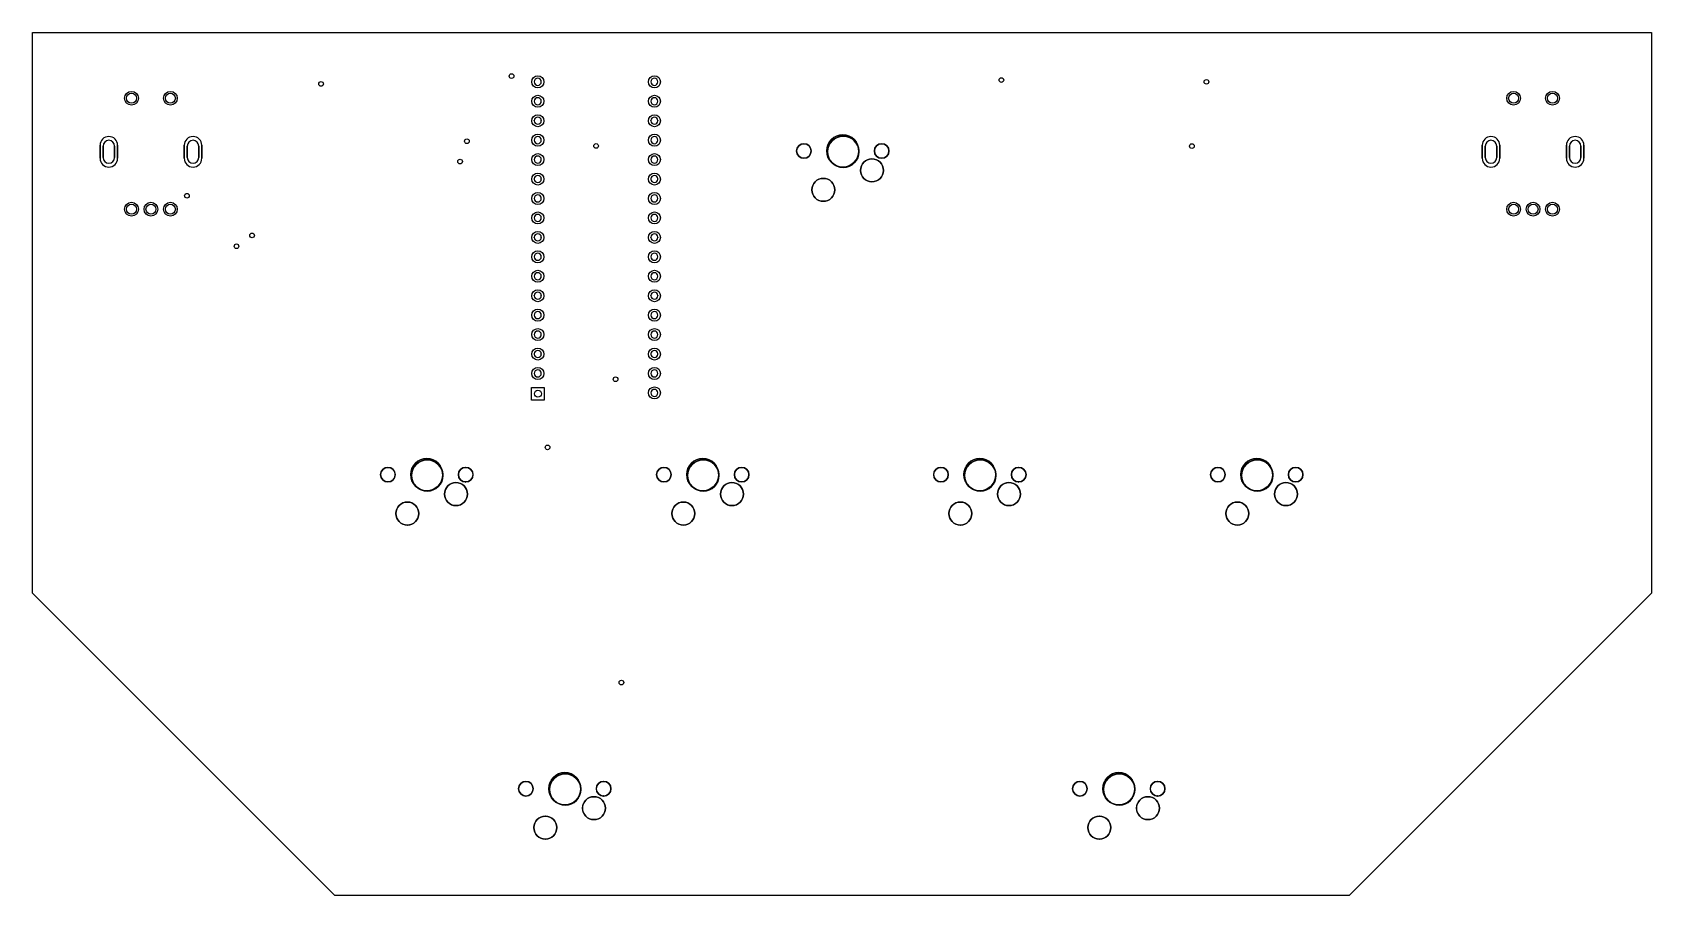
# Model space of a CAD drawing. Header units: millimetres. Extents: x 1 to 212, y 1 to 113.
import ezdxf

# ---------------------------------------------------------------- set-up
doc = ezdxf.new("R2010")
doc.units = ezdxf.units.MM

msp = doc.modelspace()

# ---------------------------------------------------------------- linework, layer by layer
for points in [[(212.09, 113.39), (212.09, 40.11), (172.59, 0.61), (40.01, 0.61), (0.51, 40.11), (0.51, 113.39), (212.09, 113.39)], [(66.09, 106.93), (66.09, 106.94)], [(67.01, 106.93), (67.01, 106.94)], [(81.33, 106.93), (81.33, 106.94)], [(82.25, 106.93), (82.25, 106.94)], [(66.09, 104.39), (66.09, 104.4)], [(67.01, 104.39), (67.01, 104.4)], [(81.33, 104.39), (81.33, 104.4)], [(82.25, 104.39), (82.25, 104.4)], [(66.09, 101.85), (66.09, 101.86)], [(67.01, 101.85), (67.01, 101.86)], [(81.33, 101.85), (81.33, 101.86)], [(82.25, 101.85), (82.25, 101.86)], [(106.4, 99.99), (106.4, 99.99)], [(106.4, 99.99), (106.4, 99.99)], [(106.46, 99.84), (106.45, 99.84)], [(9.35, 98.64), (9.35, 96.94)], [(9.75, 98.54), (9.75, 97.04)], [(11.25, 98.54), (11.25, 97.04)], [(11.65, 98.64), (11.65, 96.94)], [(20.35, 98.64), (20.35, 96.94)], [(20.75, 98.54), (20.75, 97.04)], [(22.25, 98.54), (22.25, 97.04)], [(22.65, 98.64), (22.65, 96.94)], [(66.09, 99.31), (66.09, 99.32)], [(67.01, 99.31), (67.01, 99.32)], [(81.33, 99.31), (81.33, 99.32)], [(82.25, 99.31), (82.25, 99.32)], [(101.32, 98.85), (101.32, 98.85)], [(111.48, 98.85), (111.48, 98.85)], [(189.95, 98.64), (189.95, 96.94)], [(190.35, 98.54), (190.35, 97.04)], [(191.85, 98.54), (191.85, 97.04)], [(192.25, 98.64), (192.25, 96.94)], [(200.95, 98.64), (200.95, 96.94)], [(201.35, 98.54), (201.35, 97.04)], [(202.85, 98.54), (202.85, 97.04)], [(203.25, 98.64), (203.25, 96.94)], [(66.09, 96.77), (66.09, 96.78)], [(67.01, 96.77), (67.01, 96.78)], [(81.33, 96.77), (81.33, 96.78)], [(82.25, 96.77), (82.25, 96.78)], [(101.32, 96.94), (101.32, 96.94)], [(106.4, 95.8), (106.4, 95.8)], [(106.4, 95.8), (106.4, 95.8)], [(106.46, 95.74), (106.45, 95.74)], [(110.21, 96.86), (110.21, 96.86)], [(111.48, 96.94), (111.48, 96.94)], [(66.09, 94.23), (66.09, 94.24)], [(67.01, 94.23), (67.01, 94.24)], [(81.33, 94.23), (81.33, 94.24)], [(82.25, 94.23), (82.25, 94.24)], [(103.86, 94.32), (103.86, 94.32)], [(110.21, 93.86), (110.21, 93.86)], [(66.09, 91.69), (66.09, 91.7)], [(67.01, 91.69), (67.01, 91.7)], [(81.33, 91.69), (81.33, 91.7)], [(82.25, 91.69), (82.25, 91.7)], [(103.86, 91.32), (103.86, 91.32)], [(66.09, 89.15), (66.09, 89.16)], [(67.01, 89.15), (67.01, 89.16)], [(81.33, 89.15), (81.33, 89.16)], [(82.25, 89.15), (82.25, 89.16)], [(66.09, 86.61), (66.09, 86.62)], [(67.01, 86.61), (67.01, 86.62)], [(81.33, 86.61), (81.33, 86.62)], [(82.25, 86.61), (82.25, 86.62)], [(66.09, 84.07), (66.09, 84.08)], [(67.01, 84.07), (67.01, 84.08)], [(81.33, 84.07), (81.33, 84.08)], [(82.25, 84.07), (82.25, 84.08)], [(66.09, 81.53), (66.09, 81.54)], [(67.01, 81.53), (67.01, 81.54)], [(81.33, 81.53), (81.33, 81.54)], [(82.25, 81.53), (82.25, 81.54)], [(66.09, 78.99), (66.09, 79)], [(67.01, 78.99), (67.01, 79)], [(81.33, 78.99), (81.33, 79)], [(82.25, 78.99), (82.25, 79)], [(66.09, 76.45), (66.09, 76.46)], [(67.01, 76.45), (67.01, 76.46)], [(81.33, 76.45), (81.33, 76.46)], [(82.25, 76.45), (82.25, 76.46)], [(66.09, 73.91), (66.09, 73.92)], [(67.01, 73.91), (67.01, 73.92)], [(81.33, 73.91), (81.33, 73.92)], [(82.25, 73.91), (82.25, 73.92)], [(66.09, 71.37), (66.09, 71.38)], [(67.01, 71.37), (67.01, 71.38)], [(81.33, 71.37), (81.33, 71.38)], [(82.25, 71.37), (82.25, 71.38)], [(66.09, 68.83), (66.09, 68.84)], [(67.01, 68.83), (67.01, 68.84)], [(81.33, 68.83), (81.33, 68.84)], [(82.25, 68.83), (82.25, 68.84)], [(65.74, 67.01), (67.39, 67.01), (67.39, 65.36), (65.74, 65.36)], [(81.33, 66.29), (81.33, 66.3)], [(82.25, 66.29), (82.25, 66.3)], [(52.05, 57.7), (52.04, 57.7)], [(52.1, 57.55), (52.1, 57.55)], [(88.11, 57.7), (88.11, 57.7)], [(88.17, 57.55), (88.17, 57.55)], [(124.31, 57.7), (124.3, 57.7)], [(124.37, 57.55), (124.36, 57.55)], [(160.5, 57.7), (160.5, 57.7)], [(160.56, 57.55), (160.56, 57.55)], [(46.97, 56.56), (46.96, 56.56)], [(57.13, 56.56), (57.12, 56.56)], [(83.03, 56.56), (83.03, 56.56)], [(93.19, 56.56), (93.19, 56.56)], [(119.23, 56.56), (119.22, 56.56)], [(129.39, 56.56), (129.38, 56.56)], [(155.42, 56.56), (155.42, 56.56)], [(165.58, 56.56), (165.58, 56.56)], [(46.97, 54.65), (46.96, 54.65)], [(52.05, 53.51), (52.04, 53.51)], [(52.1, 53.45), (52.1, 53.45)], [(55.86, 54.57), (55.85, 54.57)], [(57.13, 54.65), (57.12, 54.65)], [(83.03, 54.65), (83.03, 54.65)], [(88.11, 53.51), (88.11, 53.51)], [(88.17, 53.45), (88.17, 53.45)], [(91.92, 54.57), (91.92, 54.57)], [(93.19, 54.65), (93.19, 54.65)], [(119.23, 54.65), (119.22, 54.65)], [(124.31, 53.51), (124.3, 53.51)], [(124.37, 53.45), (124.36, 53.45)], [(128.12, 54.57), (128.11, 54.57)], [(129.39, 54.65), (129.38, 54.65)], [(155.42, 54.65), (155.42, 54.65)], [(160.5, 53.51), (160.5, 53.51)], [(160.56, 53.45), (160.56, 53.45)], [(164.31, 54.57), (164.31, 54.57)], [(165.58, 54.65), (165.58, 54.65)], [(49.51, 52.03), (49.5, 52.03)], [(55.86, 51.57), (55.85, 51.57)], [(85.57, 52.03), (85.57, 52.03)], [(91.92, 51.57), (91.92, 51.57)], [(121.77, 52.03), (121.76, 52.03)], [(128.12, 51.57), (128.11, 51.57)], [(157.96, 52.03), (157.96, 52.03)], [(164.31, 51.57), (164.31, 51.57)], [(49.51, 49.03), (49.5, 49.03)], [(85.57, 49.03), (85.57, 49.03)], [(121.77, 49.03), (121.76, 49.03)], [(157.96, 49.03), (157.96, 49.03)], [(65, 15.54), (64.99, 15.54)], [(70.08, 16.68), (70.07, 16.68)], [(70.14, 16.53), (70.13, 16.53)], [(75.16, 15.54), (75.15, 15.54)], [(137.39, 15.54), (137.38, 15.54)], [(142.47, 16.68), (142.46, 16.68)], [(142.53, 16.53), (142.52, 16.53)], [(147.55, 15.54), (147.54, 15.54)], [(65, 13.63), (64.99, 13.63)], [(73.89, 13.54), (73.88, 13.54)], [(75.16, 13.63), (75.15, 13.63)], [(137.39, 13.63), (137.38, 13.63)], [(146.28, 13.54), (146.27, 13.54)], [(147.55, 13.63), (147.54, 13.63)], [(67.54, 11), (67.53, 11)], [(70.08, 12.49), (70.07, 12.49)], [(70.14, 12.43), (70.13, 12.43)], [(139.93, 11), (139.92, 11)], [(142.47, 12.49), (142.46, 12.49)], [(142.53, 12.43), (142.52, 12.43)], [(73.89, 10.54), (73.88, 10.54)], [(146.28, 10.54), (146.27, 10.54)], [(67.54, 8), (67.53, 8)], [(139.93, 8), (139.92, 8)]]:
    msp.add_lwpolyline(points, close=True)
for centre, radius in [((63.12, 107.68), 0.305), ((38.23, 106.66), 0.305), ((66.55, 106.93), 0.787), ((81.79, 106.93), 0.787), ((127.13, 107.17), 0.305), ((153.92, 106.93), 0.305), ((13.46, 104.79), 0.9), ((13.46, 104.79), 0.65), ((18.54, 104.79), 0.9), ((18.54, 104.79), 0.65), ((66.55, 104.39), 0.787), ((81.79, 104.39), 0.787), ((194.06, 104.79), 0.9), ((194.06, 104.79), 0.65), ((199.14, 104.79), 0.9), ((199.14, 104.79), 0.65), ((66.55, 101.85), 0.787), ((81.79, 101.85), 0.787), ((57.28, 99.17), 0.305), ((66.55, 99.31), 0.787), ((81.79, 99.31), 0.787), ((106.4, 97.9), 2.1), ((106.4, 97.9), 2.1), ((106.46, 97.79), 2.05), ((66.55, 96.77), 0.787), ((74.17, 98.55), 0.305), ((81.79, 96.77), 0.787), ((101.32, 97.9), 0.953), ((111.48, 97.9), 0.953), ((152.02, 98.53), 0.305), ((56.39, 96.52), 0.305), ((110.21, 95.36), 1.5), ((66.55, 94.23), 0.787), ((81.79, 94.23), 0.787), ((103.86, 92.82), 1.5), ((13.46, 90.29), 0.9), ((16, 90.29), 0.9), ((18.54, 90.29), 0.9), ((20.7, 92.05), 0.305), ((66.55, 91.69), 0.787), ((81.79, 91.69), 0.787), ((194.06, 90.29), 0.9), ((196.6, 90.29), 0.9), ((199.14, 90.29), 0.9), ((13.46, 90.29), 0.65), ((16, 90.29), 0.65), ((18.54, 90.29), 0.65), ((66.55, 89.15), 0.787), ((81.79, 89.15), 0.787), ((194.06, 90.29), 0.65), ((196.6, 90.29), 0.65), ((199.14, 90.29), 0.65), ((29.21, 86.87), 0.305), ((66.55, 86.61), 0.787), ((81.79, 86.61), 0.787), ((27.18, 85.45), 0.305), ((66.55, 84.07), 0.787), ((81.79, 84.07), 0.787), ((66.55, 81.53), 0.787), ((81.79, 81.53), 0.787), ((66.55, 78.99), 0.787), ((81.79, 78.99), 0.787), ((66.55, 76.45), 0.787), ((81.79, 76.45), 0.787), ((66.55, 73.91), 0.787), ((81.79, 73.91), 0.787), ((66.55, 71.37), 0.787), ((81.79, 71.37), 0.787), ((66.55, 68.83), 0.787), ((76.71, 68.07), 0.305), ((81.79, 68.83), 0.787), ((66.57, 66.18), 0.45), ((81.79, 66.29), 0.787), ((67.82, 59.18), 0.305), ((52.04, 55.61), 2.1), ((52.1, 55.5), 2.05), ((88.11, 55.61), 2.1), ((88.17, 55.5), 2.05), ((124.31, 55.61), 2.1), ((124.36, 55.5), 2.05), ((160.5, 55.61), 2.1), ((160.56, 55.5), 2.05), ((46.96, 55.61), 0.953), ((57.12, 55.61), 0.953), ((83.03, 55.61), 0.953), ((93.19, 55.61), 0.953), ((119.23, 55.61), 0.953), ((129.39, 55.61), 0.953), ((155.42, 55.61), 0.953), ((165.58, 55.61), 0.953), ((55.85, 53.07), 1.5), ((91.92, 53.07), 1.5), ((128.12, 53.07), 1.5), ((164.31, 53.07), 1.5), ((49.5, 50.53), 1.5), ((85.57, 50.53), 1.5), ((121.77, 50.53), 1.5), ((157.96, 50.53), 1.5), ((77.47, 28.45), 0.305), ((65, 14.58), 0.953), ((70.08, 14.58), 2.1), ((70.13, 14.48), 2.05), ((75.16, 14.58), 0.953), ((137.39, 14.58), 0.953), ((142.47, 14.58), 2.1), ((142.52, 14.48), 2.05), ((147.55, 14.58), 0.953), ((73.89, 12.04), 1.5), ((146.28, 12.04), 1.5), ((67.54, 9.5), 1.5), ((139.93, 9.5), 1.5)]:
    msp.add_circle(centre, radius)
for centre, radius, start, end in [((66.55, 106.94), 0.457, 360, 540), ((66.55, 106.93), 0.457, 540, 360), ((81.79, 106.94), 0.457, 360, 540), ((81.79, 106.93), 0.457, 540, 360), ((66.55, 104.4), 0.457, 360, 540), ((66.55, 104.39), 0.457, 540, 360), ((81.79, 104.4), 0.457, 360, 540), ((81.79, 104.39), 0.457, 540, 360), ((66.55, 101.86), 0.457, 360, 540), ((66.55, 101.85), 0.457, 540, 360), ((81.79, 101.86), 0.457, 360, 540), ((81.79, 101.85), 0.457, 540, 360), ((10.5, 98.64), 1.15, 360, 180), ((21.5, 98.64), 1.15, 360, 180), ((66.55, 99.32), 0.457, 360, 540), ((81.79, 99.32), 0.457, 360, 540), ((106.4, 97.9), 2.1, 90, 270), ((106.4, 97.9), 2.1, 90, 270), ((106.45, 97.79), 2.05, 90, 270), ((106.4, 97.9), 2.1, 270, 90), ((106.4, 97.9), 2.1, 270, 90), ((106.46, 97.79), 2.05, 270, 90), ((191.1, 98.64), 1.15, 360, 180), ((202.1, 98.64), 1.15, 360, 180), ((10.5, 98.54), 0.75, 360, 180), ((21.5, 98.54), 0.75, 360, 180), ((66.55, 99.31), 0.457, 540, 360), ((81.79, 99.31), 0.457, 540, 360), ((101.32, 97.9), 0.953, 90, 270), ((101.32, 97.9), 0.953, 270, 90), ((111.48, 97.9), 0.953, 90, 270), ((111.48, 97.9), 0.953, 270, 90), ((191.1, 98.54), 0.75, 360, 180), ((202.1, 98.54), 0.75, 360, 180), ((10.5, 96.94), 1.15, 180, 360), ((10.5, 97.04), 0.75, 180, 360), ((21.5, 96.94), 1.15, 180, 360), ((21.5, 97.04), 0.75, 180, 360), ((66.55, 96.78), 0.457, 360, 540), ((66.55, 96.77), 0.457, 540, 360), ((81.79, 96.78), 0.457, 360, 540), ((81.79, 96.77), 0.457, 540, 360), ((110.21, 95.36), 1.5, 90, 270), ((110.21, 95.36), 1.5, 270, 90), ((191.1, 96.94), 1.15, 180, 360), ((191.1, 97.04), 0.75, 180, 360), ((202.1, 96.94), 1.15, 180, 360), ((202.1, 97.04), 0.75, 180, 360), ((66.55, 94.24), 0.457, 360, 540), ((66.55, 94.23), 0.457, 540, 360), ((81.79, 94.24), 0.457, 360, 540), ((81.79, 94.23), 0.457, 540, 360), ((103.86, 92.82), 1.5, 90, 270), ((103.86, 92.82), 1.5, 270, 90), ((66.55, 91.7), 0.457, 360, 540), ((66.55, 91.69), 0.457, 540, 360), ((81.79, 91.7), 0.457, 360, 540), ((81.79, 91.69), 0.457, 540, 360), ((66.55, 89.16), 0.457, 360, 540), ((66.55, 89.15), 0.457, 540, 360), ((81.79, 89.16), 0.457, 360, 540), ((81.79, 89.15), 0.457, 540, 360), ((66.55, 86.62), 0.457, 360, 540), ((81.79, 86.62), 0.457, 360, 540), ((66.55, 86.61), 0.457, 540, 360), ((81.79, 86.61), 0.457, 540, 360), ((66.55, 84.08), 0.457, 360, 540), ((66.55, 84.07), 0.457, 540, 360), ((81.79, 84.08), 0.457, 360, 540), ((81.79, 84.07), 0.457, 540, 360), ((66.55, 81.54), 0.457, 360, 540), ((66.55, 81.53), 0.457, 540, 360), ((81.79, 81.54), 0.457, 360, 540), ((81.79, 81.53), 0.457, 540, 360), ((66.55, 79), 0.457, 360, 540), ((66.55, 78.99), 0.457, 540, 360), ((81.79, 79), 0.457, 360, 540), ((81.79, 78.99), 0.457, 540, 360), ((66.55, 76.46), 0.457, 360, 540), ((66.55, 76.45), 0.457, 540, 360), ((81.79, 76.46), 0.457, 360, 540), ((81.79, 76.45), 0.457, 540, 360), ((66.55, 73.92), 0.457, 360, 540), ((81.79, 73.92), 0.457, 360, 540), ((66.55, 73.91), 0.457, 540, 360), ((81.79, 73.91), 0.457, 540, 360), ((66.55, 71.38), 0.457, 360, 540), ((66.55, 71.37), 0.457, 540, 360), ((81.79, 71.38), 0.457, 360, 540), ((81.79, 71.37), 0.457, 540, 360), ((66.55, 68.84), 0.457, 360, 540), ((66.55, 68.83), 0.457, 540, 360), ((81.79, 68.84), 0.457, 360, 540), ((81.79, 68.83), 0.457, 540, 360), ((81.79, 66.3), 0.457, 360, 540), ((81.79, 66.29), 0.457, 540, 360), ((52.04, 55.61), 2.1, 90, 270), ((52.1, 55.5), 2.05, 90, 270), ((52.05, 55.61), 2.1, 270, 90), ((52.1, 55.5), 2.05, 270, 90), ((88.11, 55.61), 2.1, 90, 270), ((88.17, 55.5), 2.05, 90, 270), ((88.11, 55.61), 2.1, 270, 90), ((88.17, 55.5), 2.05, 270, 90), ((124.3, 55.61), 2.1, 90, 270), ((124.36, 55.5), 2.05, 90, 270), ((124.31, 55.61), 2.1, 270, 90), ((124.37, 55.5), 2.05, 270, 90), ((160.5, 55.61), 2.1, 90, 270), ((160.56, 55.5), 2.05, 90, 270), ((160.5, 55.61), 2.1, 270, 90), ((160.56, 55.5), 2.05, 270, 90), ((46.96, 55.61), 0.953, 90, 270), ((46.97, 55.61), 0.953, 270, 90), ((57.12, 55.61), 0.953, 90, 270), ((57.13, 55.61), 0.953, 270, 90), ((83.03, 55.61), 0.953, 90, 270), ((83.03, 55.61), 0.953, 270, 90), ((93.19, 55.61), 0.953, 90, 270), ((93.19, 55.61), 0.953, 270, 90), ((119.22, 55.61), 0.953, 90, 270), ((119.23, 55.61), 0.953, 270, 90), ((129.38, 55.61), 0.953, 90, 270), ((129.39, 55.61), 0.953, 270, 90), ((155.42, 55.61), 0.953, 90, 270), ((155.42, 55.61), 0.953, 270, 90), ((165.58, 55.61), 0.953, 90, 270), ((165.58, 55.61), 0.953, 270, 90), ((55.85, 53.07), 1.5, 90, 270), ((55.86, 53.07), 1.5, 270, 90), ((91.92, 53.07), 1.5, 90, 270), ((91.92, 53.07), 1.5, 270, 90), ((128.11, 53.07), 1.5, 90, 270), ((128.12, 53.07), 1.5, 270, 90), ((164.31, 53.07), 1.5, 90, 270), ((164.31, 53.07), 1.5, 270, 90), ((49.5, 50.53), 1.5, 90, 270), ((49.51, 50.53), 1.5, 270, 90), ((85.57, 50.53), 1.5, 90, 270), ((85.57, 50.53), 1.5, 270, 90), ((121.76, 50.53), 1.5, 90, 270), ((121.77, 50.53), 1.5, 270, 90), ((157.96, 50.53), 1.5, 90, 270), ((157.96, 50.53), 1.5, 270, 90), ((64.99, 14.58), 0.953, 90, 270), ((65, 14.58), 0.953, 270, 90), ((70.07, 14.58), 2.1, 90, 270), ((70.13, 14.48), 2.05, 90, 270), ((70.08, 14.58), 2.1, 270, 90), ((70.14, 14.48), 2.05, 270, 90), ((75.15, 14.58), 0.953, 90, 270), ((75.16, 14.58), 0.953, 270, 90), ((137.38, 14.58), 0.953, 90, 270), ((137.39, 14.58), 0.953, 270, 90), ((142.46, 14.58), 2.1, 90, 270), ((142.52, 14.48), 2.05, 90, 270), ((142.47, 14.58), 2.1, 270, 90), ((142.53, 14.48), 2.05, 270, 90), ((147.54, 14.58), 0.953, 90, 270), ((147.55, 14.58), 0.953, 270, 90), ((73.88, 12.04), 1.5, 90, 270), ((73.89, 12.04), 1.5, 270, 90), ((146.27, 12.04), 1.5, 90, 270), ((146.28, 12.04), 1.5, 270, 90), ((67.53, 9.5), 1.5, 90, 270), ((67.54, 9.5), 1.5, 270, 90), ((139.92, 9.5), 1.5, 90, 270), ((139.93, 9.5), 1.5, 270, 90)]:
    msp.add_arc(centre, radius, start, end)

doc.saveas('drawing.dxf')
